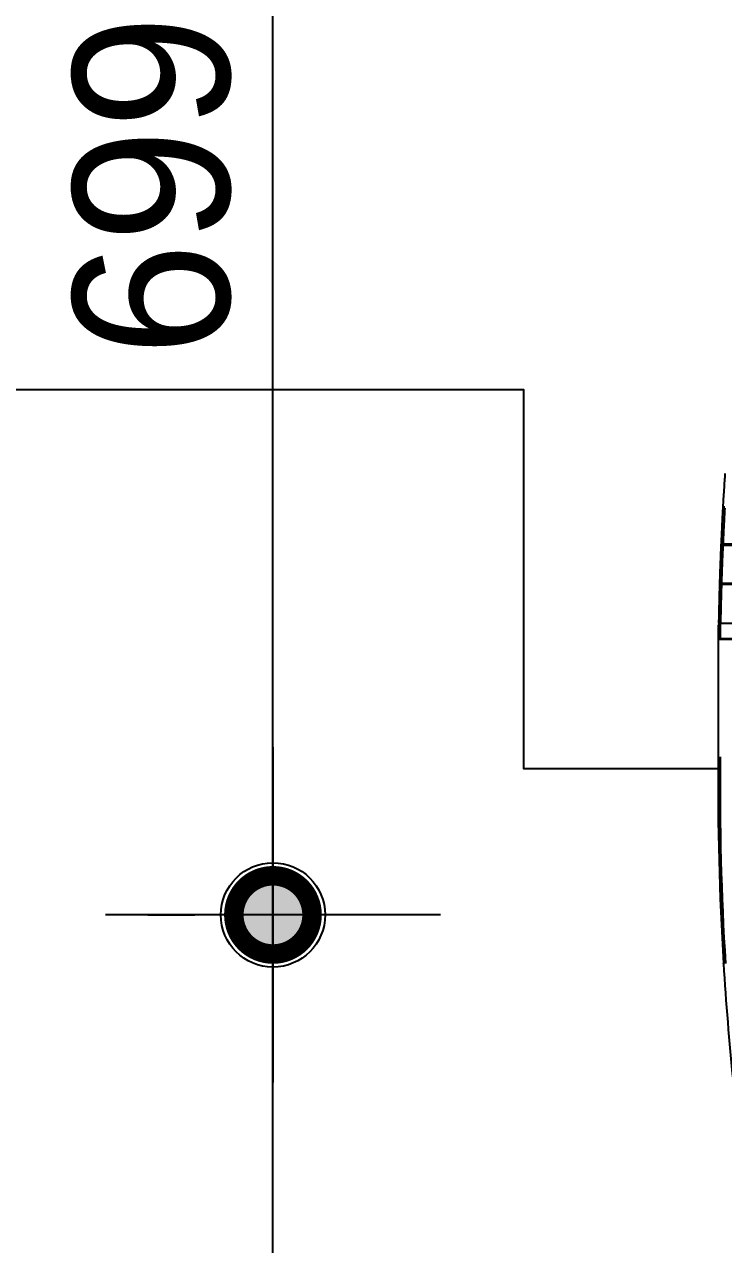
# Model space of a CAD drawing. Header units: inches. Extents: x -4181 to 116552, y 25636 to 44656.
# Drawn here: x 48543 to 48878, y 39069 to 39654 of the extents above; entities that cross this region are included whole.
import ezdxf

# ---------------------------------------------------------------- set-up
doc = ezdxf.new("R2010")
doc.units = ezdxf.units.IN
doc.header["$LTSCALE"] = 50
doc.header["$MEASUREMENT"] = 0
for name, color, linetype in [('06-LIGHT', 4, 'Continuous'), ('07-dim wal', 5, 'Continuous'), ('3.기호.계단선', 30, 'Continuous'), ('RC-LIGHT', 7, 'Continuous')]:
    doc.layers.add(name, color=color, linetype=linetype)
doc.styles.add('스타일1', font='HY울릉도M.TTF')
doc.linetypes.add('FENCELINE1', pattern='A,0.25,-0.1,[133,ltypeshp.shx,S=0.1,R=0,X=-0.1,Y=0],-0.1,1', length=1.45)
doc.dimstyles.new('30', dxfattribs={"dimscale": 30, "dimtxt": 2.5, "dimasz": 2.5, "dimexe": 1.25, "dimexo": 2, "dimtad": 1, "dimdec": 0, "dimtxsty": '스타일1', "dimblk": 'DOTSMALL', "dimcen": 2.5, "dimclrd": 1, "dimclre": 1, "dimclrt": 2, "dimadec": 0, "dimazin": 0, "dimtfac": 1, "dimtix": 1, "dimtmove": 0, "dimatfit": 3, "dimldrblk": 'DOTSMALL', "dimfxl": 1.25, "dimarcsym": 0})

# ---------------------------------------------------------------- blocks, each defined once
blk = doc.blocks.new('*U298')
at = {"color": 8}
for p, q in [((1219.72, 193.19), (1219.72, 193.19)), ((1219.77, 189.43), (1219.77, 189.44)), ((1219.78, 190.56), (1219.78, 190.56)), ((1219.79, 190.46), (1219.79, 190.49)), ((1219.79, 190.46), (1219.79, 190.49)), ((1219.64, 186.8), (1219.64, 186.81))]:
    blk.add_line(p, q, dxfattribs=at)
blk.add_arc((1219.01, 193.8), 0.2, 80.57172, 90, dxfattribs=at)
for centre, major_axis, ratio, start_param, end_param in [((1218.89, 193.8), (0, -0.2), 0.205027, 1.568733, 3.141593), ((1219.01, 193.8), (0, -0.2), 0.351833, 1.567117, 3.141593), ((1219.01, 193.8), (0.033, 0.197), 0.348188, 4.76642, 6.323186), ((1219.07, 194.06), (-0.393, -0.309), 0.676569, 1.247751, 2.270849), ((1219.16, 193.82), (-0.5, -0.021), 0.710917, 2.398177, 3.067106), ((1218.79, 186.26), (0, -0.2), 0.201921, 0.053462, 1.568761), ((1218.04, 166.3), (0, -0.8), 0.192414, 0, 1.56303), ((1218.07, 166.3), (-0.127, 0.79), 0.18902, 3.140748, 4.674174), ((1217.31, 146.3), (0, -0.8), 0.1863, 0, 1.559168), ((1217.34, 146.3), (-0.111, 0.792), 0.18309, 3.140852, 4.674944)]:
    blk.add_ellipse(centre, major_axis=major_axis, ratio=ratio, start_param=start_param, end_param=end_param, dxfattribs=at)
for points, degree in [([(1217.18, 360.02), (1215.95, 380.06), (1214.32, 400.08), (1212.29, 420)], 3), ([(1218.86, 254.4), (1219.24, 289.62), (1218.33, 324.85), (1216.17, 360)], 3), ([(1217, 360.03), (1219.15, 324.77), (1220.04, 289.45), (1219.66, 254.12)], 3), ([(1217.12, 360.07), (1217.14, 360.05), (1217.16, 360.03), (1217.18, 360.02)], 3), ([(1219.83, 194), (1220.22, 289.36), (1219.33, 324.73), (1217.18, 360.02)], 3), ([(1218.39, 194), (1218.56, 194), (1218.73, 194), (1218.89, 194)], 3), ([(1218.89, 194), (1218.93, 194), (1218.97, 194), (1219.01, 194)], 3), ([(1219.08, 193.8), (1219.03, 193.8), (1218.99, 193.8), (1218.94, 193.8)], 3), ([(1219.1, 193.85), (1219.21, 193.92), (1219.3, 194.02), (1219.36, 194.13)], 3), ([(1219.66, 194.12), (1219.65, 194.12), (1219.54, 194.12), (1219.36, 194.13)], 3), ([(1219.36, 194.13), (1219.41, 194.1), (1219.45, 194.07), (1219.49, 194.05)], 3), ([(1219.66, 194.12), (1219.66, 194.02), (1219.66, 193.92), (1219.65, 193.81)], 3), ([(1219.65, 193.81), (1219.66, 193.68), (1219.67, 193.54), (1219.67, 193.4)], 3), ([(1219.83, 194), (1219.78, 194.04), (1219.72, 194.08), (1219.66, 194.12)], 3), ([(1219.64, 186.8), (1219.66, 187.34), (1219.69, 187.87)], 2), ([(1219.78, 190.56), (1219.72, 193.18)], 1), ([(1219.78, 190.87), (1219.78, 190.74), (1219.79, 190.62), (1219.79, 190.49)], 3), ([(1219.79, 190.49), (1219.79, 190.49), (1219.79, 190.49), (1219.79, 190.49)], 3), ([(1218.89, 186.05), (1218.27, 186.05), (1217.66, 186.05), (1217.05, 186.05)], 3), ([(1218.89, 186.05), (1218.89, 186.05), (1218.89, 186.05), (1218.89, 186.05)], 3), ([(1219.26, 186), (1219.23, 186.05), (1219.18, 186.11), (1219.13, 186.14)], 3), ([(1219.26, 186), (1219.4, 186), (1219.49, 185.99), (1219.49, 185.99)], 3), ([(1219.49, 186), (1219.49, 186.16), (1219.49, 186.31), (1219.49, 186.47)], 3), ([(1218.2, 165.51), (1218.15, 165.5), (1218.09, 165.5), (1218.04, 165.5)], 3), ([(1218.19, 166.29), (1218.2, 166.29), (1218.22, 166.29), (1218.23, 166.3)], 3), ([(1219.03, 166.47), (1219.02, 166.15), (1219.01, 165.82), (1219, 165.5)], 3), ([(1217.45, 145.51), (1217.41, 145.5), (1217.36, 145.5), (1217.31, 145.5)], 3), ([(1217.46, 146.29), (1217.47, 146.29), (1217.48, 146.29), (1217.49, 146.29)], 3), ([(1218.31, 146.46), (1218.29, 146.14), (1218.28, 145.82), (1218.27, 145.5)], 3), ([(1217.31, 126.5), (1217.32, 126.53), (1217.12, 126.58), (1216.83, 126.61)], 3)]:
    blk.add_open_spline(points, degree=degree, dxfattribs=at)
for points, knots in [([(739.94, 193.94), (819.89, 193.94), (899.84, 193.94), (999.77, 193.94), (1019.76, 193.94), (1059.74, 193.94), (1079.73, 193.94), (1119.69, 193.94), (1139.67, 193.94), (1169.52, 193.94), (1179.45, 193.94), (1194.31, 193.94), (1199.26, 193.94), (1209.14, 193.94), (1214.08, 193.94), (1218.98, 193.94)], [0, 0, 0, 0, 0.5, 0.5, 0.625, 0.625, 0.75, 0.75, 0.875, 0.875, 0.9375, 0.9375, 0.96875, 0.96875, 1, 1, 1, 1]), ([(1218.94, 193.8), (1214.03, 193.8), (1209.09, 193.8), (1199.21, 193.8), (1194.26, 193.8), (1179.4, 193.8), (1169.47, 193.8), (1139.62, 193.8), (1119.64, 193.8), (1079.68, 193.8), (1059.7, 193.8), (1019.73, 193.8), (999.74, 193.8), (899.82, 193.8), (819.88, 193.8), (739.94, 193.8)], [0, 0, 0, 0, 0.03125, 0.03125, 0.0625, 0.0625, 0.125, 0.125, 0.25, 0.25, 0.375, 0.375, 0.5, 0.5, 1, 1, 1, 1]), ([(1029.85, 194.41), (1045.65, 194.41), (1061.45, 194.41), (1093.05, 194.41), (1108.85, 194.41), (1140.42, 194.41), (1156.18, 194.41), (1179.77, 194.41), (1187.62, 194.41), (1199.36, 194.41), (1203.27, 194.41), (1211.08, 194.41), (1214.98, 194.37), (1218.86, 194.4)], [0, 0, 0, 0, 0.25, 0.25, 0.5, 0.5, 0.75, 0.75, 0.875, 0.875, 0.9375, 0.9375, 1, 1, 1, 1]), ([(1218.39, 194), (1213.69, 194), (1208.95, 194), (1199.29, 194), (1194.34, 194), (1179.47, 194), (1169.54, 194), (1139.69, 194), (1119.71, 194), (1079.75, 194), (1059.76, 194), (1036.79, 194), (1033.82, 194), (1030.84, 194)], [0, 0, 0, 0, 0.076277, 0.076277, 0.155939, 0.155939, 0.315263, 0.315263, 0.633912, 0.633912, 0.952561, 0.952561, 1, 1, 1, 1]), ([(1218.83, 186.26), (1218.84, 186.64), (1218.84, 187.03), (1218.86, 188.28), (1218.88, 189.14), (1218.9, 190.88), (1218.91, 191.74), (1218.93, 193.01), (1218.93, 193.4), (1218.94, 193.8)], [0, 0, 0, 0, 0.152969, 0.152969, 0.497591, 0.497591, 0.842214, 0.842214, 1, 1, 1, 1]), ([(1219.04, 193.99), (1219.02, 194.04), (1219.01, 194.08), (1218.97, 194.17), (1218.95, 194.21), (1218.92, 194.28), (1218.91, 194.3), (1218.89, 194.33), (1218.88, 194.35), (1218.87, 194.36), (1218.87, 194.37), (1218.87, 194.38), (1218.86, 194.39), (1218.86, 194.39), (1218.86, 194.39), (1218.86, 194.4), (1218.86, 194.4), (1218.86, 194.4)], [0, 0, 0, 0, 0.329841, 0.329841, 0.64484, 0.64484, 0.808285, 0.808285, 0.89597, 0.89597, 0.943441, 0.943441, 0.96921, 0.96921, 0.986236, 0.986236, 1, 1, 1, 1]), ([(1218.86, 194.4), (1218.86, 194.4), (1218.86, 194.4), (1218.86, 194.4), (1218.87, 194.4), (1218.87, 194.39), (1218.88, 194.39), (1218.89, 194.39), (1218.89, 194.38), (1218.91, 194.37), (1218.92, 194.37), (1218.96, 194.35), (1218.98, 194.34), (1219.04, 194.3), (1219.08, 194.28), (1219.21, 194.21), (1219.29, 194.17), (1219.36, 194.13)], [0, 0, 0, 0, 0.009976, 0.009976, 0.022556, 0.022556, 0.04139, 0.04139, 0.07605, 0.07605, 0.139998, 0.139998, 0.259042, 0.259042, 0.487994, 0.487994, 1, 1, 1, 1]), ([(1219.72, 193.19), (1219.72, 193.26), (1219.71, 193.33), (1219.64, 193.48), (1219.59, 193.56), (1219.46, 193.66), (1219.4, 193.7), (1219.26, 193.76), (1219.17, 193.79), (1219.08, 193.8)], [0, 0, 0, 0, 0.259, 0.259, 0.575766, 0.575766, 0.78372, 0.78372, 1, 1, 1, 1]), ([(1219.49, 194.05), (1219.56, 194), (1219.61, 193.95), (1219.65, 193.86), (1219.65, 193.84), (1219.65, 193.81)], [0, 0, 0, 0, 0.71699, 0.71699, 1, 1, 1, 1]), ([(1219.79, 190.49), (1219.8, 190.84), (1219.8, 191.19), (1219.81, 191.89), (1219.81, 192.24), (1219.82, 193.06), (1219.83, 193.53), (1219.83, 194)], [0, 0, 0, 0, 0.298691, 0.298691, 0.597383, 0.597383, 1, 1, 1, 1]), ([(1219.72, 193.19), (1219.72, 192.99), (1219.72, 192.8), (1219.71, 191.73), (1219.7, 190.87), (1219.67, 189.13), (1219.66, 188.26), (1219.64, 187.2), (1219.64, 187.01), (1219.64, 186.81)], [0, 0, 0, 0, 0.092017, 0.092017, 0.499829, 0.499829, 0.907641, 0.907641, 1, 1, 1, 1]), ([(1219.64, 186.81), (1219.66, 187.25), (1219.68, 187.68), (1219.73, 188.56), (1219.75, 189), (1219.77, 189.44)], [0, 0, 0, 0, 0.5, 0.5, 1, 1, 1, 1]), ([(1219.78, 190.56), (1219.77, 191), (1219.76, 191.43), (1219.74, 192.31), (1219.73, 192.75), (1219.72, 193.19)], [0, 0, 0, 0, 0.5, 0.5, 1, 1, 1, 1]), ([(1219.77, 189.44), (1219.77, 189.5), (1219.77, 189.57), (1219.78, 189.73), (1219.78, 189.82), (1219.78, 190), (1219.79, 190.09), (1219.79, 190.26), (1219.79, 190.34), (1219.79, 190.47), (1219.78, 190.51), (1219.78, 190.56)], [0, 0, 0, 0, 0.21624, 0.21624, 0.432749, 0.432749, 0.645647, 0.645647, 0.856424, 0.856424, 1, 1, 1, 1]), ([(739.94, 186.26), (819.86, 186.26), (899.78, 186.26), (999.68, 186.26), (1019.66, 186.26), (1059.62, 186.26), (1079.6, 186.26), (1119.55, 186.26), (1139.51, 186.26), (1169.34, 186.26), (1179.27, 186.26), (1194.15, 186.26), (1199.1, 186.26), (1208.99, 186.26), (1213.93, 186.26), (1218.83, 186.26)], [0, 0, 0, 0, 0.5, 0.5, 0.625, 0.625, 0.75, 0.75, 0.875, 0.875, 0.9375, 0.9375, 0.96875, 0.96875, 1, 1, 1, 1]), ([(1218.79, 186.06), (1213.89, 186.06), (1208.95, 186.06), (1199.07, 186.06), (1194.11, 186.06), (1179.24, 186.06), (1169.31, 186.06), (1139.47, 186.06), (1119.52, 186.06), (1079.58, 186.06), (1059.6, 186.06), (1019.64, 186.06), (999.66, 186.06), (899.77, 186.06), (819.86, 186.06), (739.94, 186.06)], [0, 0, 0, 0, 0.03125, 0.03125, 0.0625, 0.0625, 0.125, 0.125, 0.25, 0.25, 0.375, 0.375, 0.5, 0.5, 1, 1, 1, 1]), ([(1218.23, 166.3), (1218.32, 169.59), (1218.41, 172.87), (1218.56, 179.38), (1218.63, 182.6), (1218.68, 185.82)], [0, 0, 0, 0, 0.505489, 0.505489, 1, 1, 1, 1]), ([(1219.25, 186), (1219.2, 185.95), (1219.13, 185.91), (1218.98, 185.86), (1218.9, 185.84), (1218.78, 185.82), (1218.73, 185.82), (1218.68, 185.82)], [0, 0, 0, 0, 0.426124, 0.426124, 0.795442, 0.795442, 1, 1, 1, 1]), ([(1219.12, 186.05), (1219.09, 186.05), (1219.07, 186.06), (1218.97, 186.06), (1218.88, 186.06), (1218.79, 186.06)], [0, 0, 0, 0, 0.249344, 0.249344, 1, 1, 1, 1]), ([(1218.83, 186.26), (1218.94, 186.26), (1219.05, 186.26), (1219.16, 186.25), (1219.18, 186.25), (1219.2, 186.25)], [0, 0, 0, 0, 0.840137, 0.840137, 1, 1, 1, 1]), ([(1218.89, 186.05), (1218.91, 186.05), (1218.94, 186.05), (1219, 186.05), (1219.02, 186.05), (1219.06, 186.05), (1219.07, 186.05), (1219.09, 186.05), (1219.1, 186.05), (1219.11, 186.05), (1219.11, 186.05), (1219.12, 186.05)], [0, 0, 0, 0, 0.330293, 0.330293, 0.681956, 0.681956, 0.82164, 0.82164, 0.940754, 0.940754, 1, 1, 1, 1]), ([(1219.49, 186), (1219.43, 182.72), (1219.37, 179.43), (1219.22, 172.92), (1219.13, 169.7), (1219.04, 166.47)], [0, 0, 0, 0, 0.504534, 0.504534, 1, 1, 1, 1]), ([(1219.12, 186.05), (1219.12, 186.05), (1219.12, 186.05), (1219.14, 186.06), (1219.15, 186.07), (1219.17, 186.09), (1219.18, 186.1), (1219.19, 186.12), (1219.19, 186.12), (1219.19, 186.14), (1219.2, 186.16), (1219.2, 186.2), (1219.2, 186.23), (1219.2, 186.25), (1219.2, 186.25), (1219.2, 186.25)], [0, 0, 0, 0, 0.055006, 0.055006, 0.276288, 0.276288, 0.497423, 0.497423, 0.530007, 0.530007, 0.756604, 0.756604, 0.983112, 0.983112, 1, 1, 1, 1]), ([(1219.13, 186.07), (1219.16, 186.08), (1219.28, 186.12), (1219.45, 186.27), (1219.59, 186.52), (1219.63, 186.7), (1219.64, 186.8)], [0, 0, 0, 0, 0.088268, 0.35843, 0.674319, 1, 1, 1, 1]), ([(1219.2, 186.25), (1219.26, 186.28), (1219.32, 186.31), (1219.45, 186.4), (1219.51, 186.46), (1219.6, 186.62), (1219.63, 186.71), (1219.64, 186.81)], [0, 0, 0, 0, 0.226788, 0.226788, 0.577205, 0.577205, 1, 1, 1, 1]), ([(1109.74, 166.3), (1127.91, 166.29), (1146.06, 166.29), (1173.2, 166.29), (1182.24, 166.29), (1200.27, 166.29), (1209.27, 166.29), (1218.19, 166.29)], [0, 0, 0, 0, 0.5, 0.5, 0.75, 0.75, 1, 1, 1, 1]), ([(1218.04, 165.5), (1212.34, 165.5), (1206.6, 165.5), (1195.12, 165.5), (1189.38, 165.5), (1172.11, 165.5), (1160.58, 165.5), (1149.02, 165.5)], [0, 0, 0, 0, 0.25, 0.25, 0.5, 0.5, 1, 1, 1, 1]), ([(1217.49, 146.29), (1217.56, 147.8), (1217.62, 149.32), (1217.75, 152.53), (1217.82, 154.24), (1217.97, 158.5), (1218.06, 161.06), (1218.16, 164.24), (1218.18, 164.87), (1218.2, 165.5), (1218.2, 165.5), (1218.2, 165.5)], [0, 0, 0, 0, 0.235766, 0.235766, 0.501866, 0.501866, 0.901174, 0.901174, 0.999997, 0.999997, 1, 1, 1, 1]), ([(1219.04, 166.47), (1219.04, 166.47), (1219.04, 166.47), (1219.04, 166.39), (1219.02, 166.31), (1218.99, 166.17), (1218.96, 166.1), (1218.87, 165.93), (1218.79, 165.83), (1218.63, 165.69), (1218.55, 165.64), (1218.39, 165.56), (1218.29, 165.53), (1218.2, 165.51)], [0, 0, 0, 0, 0.004657, 0.004657, 0.171178, 0.171178, 0.329678, 0.329678, 0.602664, 0.602664, 0.791782, 0.791782, 1, 1, 1, 1]), ([(1219.04, 166.47), (1219.04, 166.47), (1219.04, 166.47), (1219.04, 166.45), (1219.03, 166.44), (1218.99, 166.41), (1218.97, 166.4), (1218.88, 166.36), (1218.81, 166.35), (1218.65, 166.32), (1218.58, 166.31), (1218.41, 166.3), (1218.32, 166.3), (1218.23, 166.3)], [0, 0, 0, 0, 0.004657, 0.004657, 0.171177, 0.171177, 0.329676, 0.329676, 0.60266, 0.60266, 0.791779, 0.791779, 1, 1, 1, 1]), ([(1219, 165.5), (1219, 165.5), (1219, 165.5), (1218.98, 164.83), (1218.96, 164.16), (1218.87, 160.96), (1218.78, 158.41), (1218.62, 154.17), (1218.56, 152.47), (1218.43, 149.34), (1218.37, 147.9), (1218.31, 146.46)], [0, 0, 0, 0, 0.000003, 0.000003, 0.105523, 0.105523, 0.506415, 0.506415, 0.773572, 0.773572, 1, 1, 1, 1]), ([(1217.31, 145.5), (1205.91, 145.5), (1194.4, 145.5), (1171.36, 145.5), (1159.81, 145.5), (1148.25, 145.5)], [0, 0, 0, 0, 0.5, 0.5, 1, 1, 1, 1]), ([(1148.29, 146.29), (1159.87, 146.29), (1171.44, 146.29), (1194.52, 146.29), (1206.04, 146.29), (1217.46, 146.29)], [0, 0, 0, 0, 0.5, 0.5, 1, 1, 1, 1]), ([(1216.54, 127.28), (1216.62, 128.72), (1216.7, 130.15), (1216.86, 133.2), (1216.94, 134.83), (1217.15, 138.88), (1217.26, 141.31), (1217.4, 144.33), (1217.42, 144.91), (1217.45, 145.5), (1217.45, 145.5), (1217.45, 145.5)], [0, 0, 0, 0, 0.235564, 0.235564, 0.502554, 0.502554, 0.903218, 0.903218, 0.999997, 0.999997, 1, 1, 1, 1]), ([(1218.27, 145.5), (1218.27, 145.5), (1218.27, 145.5), (1218.24, 144.87), (1218.21, 144.25), (1218.08, 141.21), (1217.96, 138.79), (1217.76, 134.75), (1217.68, 133.14), (1217.52, 130.16), (1217.45, 128.8), (1217.37, 127.44)], [0, 0, 0, 0, 0.000003, 0.000003, 0.104408, 0.104408, 0.506463, 0.506463, 0.77438, 0.77438, 1, 1, 1, 1]), ([(1218.31, 146.46), (1218.31, 146.46), (1218.31, 146.45), (1218.31, 146.37), (1218.3, 146.3), (1218.25, 146.15), (1218.22, 146.08), (1218.13, 145.91), (1218.05, 145.81), (1217.89, 145.67), (1217.81, 145.63), (1217.64, 145.55), (1217.55, 145.52), (1217.45, 145.51)], [0, 0, 0, 0, 0.004636, 0.004636, 0.174161, 0.174161, 0.335167, 0.335167, 0.60541, 0.60541, 0.793318, 0.793318, 1, 1, 1, 1]), ([(1218.31, 146.46), (1218.31, 146.46), (1218.31, 146.46), (1218.31, 146.44), (1218.3, 146.42), (1218.27, 146.4), (1218.24, 146.38), (1218.15, 146.35), (1218.07, 146.33), (1217.92, 146.31), (1217.84, 146.3), (1217.68, 146.29), (1217.59, 146.29), (1217.49, 146.29)], [0, 0, 0, 0, 0.004636, 0.004636, 0.174157, 0.174157, 0.335163, 0.335163, 0.60541, 0.60541, 0.79332, 0.79332, 1, 1, 1, 1]), ([(1217.31, 126.5), (1217.31, 126.5), (1217.31, 126.5), (1217.24, 125.15), (1217.16, 123.81), (1216.99, 120.93), (1216.9, 119.4), (1216.71, 116.33), (1216.61, 114.8), (1216.42, 111.99), (1216.34, 110.71), (1216.25, 109.43)], [0, 0, 0, 0, 0.000004, 0.000004, 0.237138, 0.237138, 0.506455, 0.506455, 0.775615, 0.775615, 1, 1, 1, 1]), ([(1217.37, 127.44), (1217.37, 127.44), (1217.37, 127.44), (1217.37, 127.36), (1217.35, 127.28), (1217.3, 127.13), (1217.27, 127.06), (1217.17, 126.89), (1217.09, 126.79), (1216.93, 126.66), (1216.85, 126.62), (1216.68, 126.54), (1216.59, 126.52), (1216.49, 126.51)], [0, 0, 0, 0, 0.004615, 0.004615, 0.177182, 0.177182, 0.340693, 0.340693, 0.607806, 0.607806, 0.794758, 0.794758, 1, 1, 1, 1]), ([(1217.37, 127.44), (1217.37, 127.44), (1217.37, 127.44), (1217.37, 127.43), (1217.36, 127.41), (1217.32, 127.38), (1217.29, 127.37), (1217.2, 127.34), (1217.12, 127.32), (1216.97, 127.3), (1216.89, 127.29), (1216.73, 127.28), (1216.63, 127.28), (1216.54, 127.28)], [0, 0, 0, 0, 0.004615, 0.004615, 0.177178, 0.177178, 0.340689, 0.340689, 0.607806, 0.607806, 0.79476, 0.79476, 1, 1, 1, 1]), ([(1217.36, 127.44), (1217.35, 127.26), (1217.34, 127.08), (1217.33, 126.76), (1217.32, 126.63), (1217.31, 126.5), (1217.31, 126.5), (1217.31, 126.5)], [0, 0, 0, 0, 0.584735, 0.584735, 0.999937, 0.999937, 1, 1, 1, 1])]:
    blk.add_open_spline(points, degree=3, knots=knots, dxfattribs=at)
blk = doc.blocks.new('acqkd')
at = {"layer": '06-LIGHT', "xscale": 0.9375580759604136, "yscale": 0.9375580759604136, "zscale": 0.9375580759604136, "rotation": 359.9999999999999}
blk.add_blockref('*U298', (1570160.06, 1746418.47), dxfattribs=at)
blk = doc.blocks.new('1')
at = {"linetype": 'Continuous'}
h = blk.add_hatch(color=4, dxfattribs=at)
h.dxf.hatch_style = 1
edge = h.paths.add_edge_path()
edge.add_arc((11539653.5, -14273503.79), 37.5, 0, 360)
at = {"color": 1, "linetype": 'Continuous'}
for p, q in [((11539653.5, -14273637.12), (11539653.5, -14273370.46)), ((11539520.17, -14273503.79), (11539786.83, -14273503.79))]:
    blk.add_line(p, q, dxfattribs=at)
at = {"color": 4, "linetype": 'Continuous'}
for radius in [41.5, 37.5]:
    blk.add_circle((11539653.5, -14273503.79), radius, dxfattribs=at)
blk = doc.blocks.new('_DOTSMALL')
at = {"color": 0, "linetype": 'ByBlock', "const_width": 0.5}
blk.add_lwpolyline([(-0.0625, 0, 1), (0.0625, 0, 1)], format="xyb", close=True, dxfattribs=at)
blk = doc.blocks.new('*D1267')
at = {"layer": '07-dim wal', "color": 1, "lineweight": -2}
for p, q in [((48602.42, 39226.85), (48624.92, 39226.85)), ((48662.42, 37926.85), (48662.42, 39226.85)), ((48602.42, 37926.85), (48624.92, 37926.85))]:
    blk.add_line(p, q, dxfattribs=at)
at = {"layer": 'Defpoints', "color": 0}
for p in [(48662.42, 39226.85), (48662.42, 39226.85), (48662.42, 37926.85)]:
    blk.add_point(p, dxfattribs=at)
at = {"layer": '07-dim wal', "color": 1, "lineweight": -2, "xscale": 75, "yscale": 75, "zscale": 75}
for p, rotation in [((48662.42, 39226.85), 90), ((48662.42, 37926.85), 270)]:
    blk.add_blockref('_DOTSMALL', p, dxfattribs=dict(at, rotation=rotation))
at = {"layer": '07-dim wal', "color": 2, "insert": (48604.67, 38576.85), "char_height": 75, "attachment_point": 5, "rotation": 90, "style": '스타일1'}
blk.add_mtext('1300', dxfattribs=at)
blk = doc.blocks.new('*D1270')
at = {"layer": '07-dim wal', "color": 1, "lineweight": -2}
for p, q in [((48651.17, 39925.7), (48699.92, 39925.7)), ((48662.42, 39226.85), (48662.42, 39925.7)), ((48602.42, 39226.85), (48624.92, 39226.85))]:
    blk.add_line(p, q, dxfattribs=at)
at = {"layer": 'Defpoints', "color": 0}
for p in [(48591.17, 39925.7), (48662.42, 39925.7), (48662.42, 39226.85)]:
    blk.add_point(p, dxfattribs=at)
at = {"layer": '07-dim wal', "color": 1, "lineweight": -2, "xscale": 75, "yscale": 75, "zscale": 75}
for p, rotation in [((48662.42, 39925.7), 90), ((48662.42, 39226.85), 270)]:
    blk.add_blockref('_DOTSMALL', p, dxfattribs=dict(at, rotation=rotation))
at = {"layer": '07-dim wal', "color": 2, "insert": (48604.57, 39576.28), "char_height": 75, "attachment_point": 5, "rotation": 90, "style": '스타일1'}
blk.add_mtext('699', dxfattribs=at)

msp = doc.modelspace()

# ---------------------------------------------------------------- linework, layer by layer
at = {"layer": '3.기호.계단선', "linetype": 'FENCELINE1'}
msp.add_lwpolyline([(46210.83, 39478.62), (48782.5, 39478.62), (48782.5, 39297), (48876.79, 39297)], dxfattribs=at)

# ---------------------------------------------------------------- block references
at = {"color": 0, "rotation": 180}
msp.add_blockref('acqkd', (1620179.64, 1785959.54), dxfattribs=at)
at = {"layer": 'RC-LIGHT', "xscale": 0.6024096385271789, "yscale": 0.6024096385271789, "zscale": 0.6024096385271789, "rotation": 180}
msp.add_blockref('1', (7000260.91, -8559269.41), dxfattribs=at)

# ---------------------------------------------------------------- dimensions: what is measured, and where the dimension line sits
at = {"layer": '07-dim wal'}
for base, p1, p2, picture, middle in [((48662.42, 39925.7), (48662.42, 39226.85), (48591.17, 39925.7), '*D1270', (48604.57, 39576.28)), ((48662.42, 39226.85), (48662.42, 37926.85), (48662.42, 39226.85), '*D1267', (48604.67, 38576.85))]:
    dim = msp.add_linear_dim(base=base, p1=p1, p2=p2, angle=90, dimstyle='30', dxfattribs=at)
    dim.commit()
    dim.dimension.update_dxf_attribs({"geometry": picture, "text_midpoint": middle})

doc.saveas('drawing.dxf')
